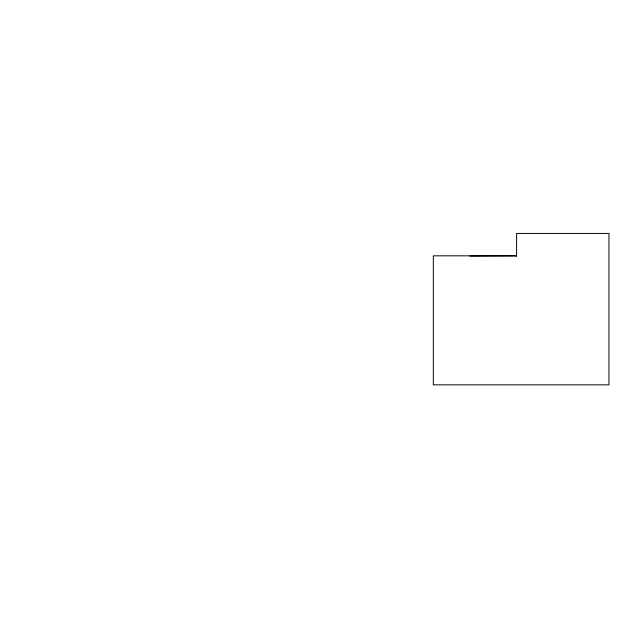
<?xml version="1.0" encoding="UTF-8"?>
<svg xmlns="http://www.w3.org/2000/svg" width="641" height="641" viewBox="0 0 641 641"><rect width="100%" height="100%" fill="white"/><g stroke="black" fill="none" stroke-linecap="round" stroke-linejoin="round"><path stroke-width="0.96" d="M516.598 256.176L516.598 233.444L608.95 233.444L608.95 384.848L433.324 384.848L433.324 255.823L516.598 255.823L469.933 256.079"/></g></svg>
